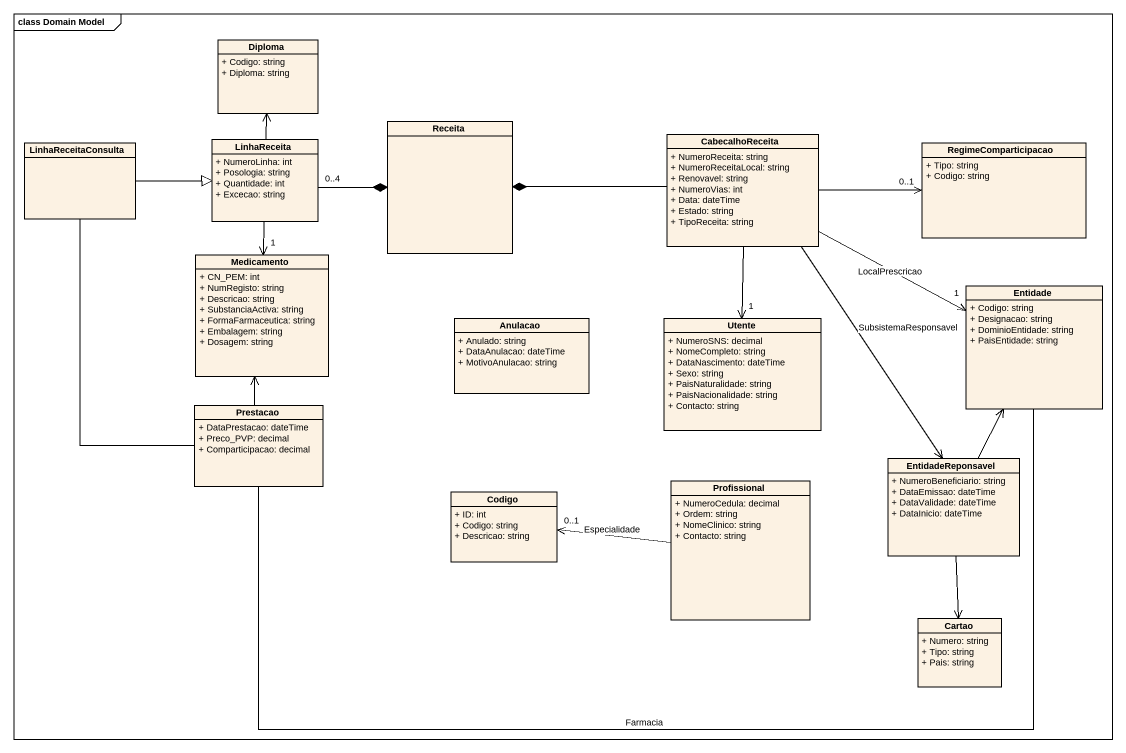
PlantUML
@startuml
mainframe class Domain Model
hide circle
hide empty members
skinparam classAttributeIconSize 0
class Diploma {
  + Codigo: string
  + Diploma: string
}
class LinhaReceitaConsulta
class LinhaReceita {
  + NumeroLinha: int
  + Posologia: string
  + Quantidade: int
  + Excecao: string
}
class Receita
class CabecalhoReceita {
  + NumeroReceita: string
  + NumeroReceitaLocal: string
  + Renovavel: string
  + NumeroVias: int
  + Data: dateTime
  + Estado: string
  + TipoReceita: string
}
class RegimeComparticipacao {
  + Tipo: string
  + Codigo: string
}
class Medicamento {
  + CN_PEM: int
  + NumRegisto: string
  + Descricao: string
  + SubstanciaActiva: string
  + FormaFarmaceutica: string
  + Embalagem: string
  + Dosagem: string
}
class Entidade {
  + Codigo: string
  + Designacao: string
  + DominioEntidade: string
  + PaisEntidade: string
}
class Anulacao {
  + Anulado: string
  + DataAnulacao: dateTime
  + MotivoAnulacao: string
}
class Utente {
  + NumeroSNS: decimal
  + NomeCompleto: string
  + DataNascimento: dateTime
  + Sexo: string
  + PaisNaturalidade: string
  + PaisNacionalidade: string
  + Contacto: string
}
class Prestacao {
  + DataPrestacao: dateTime
  + Preco_PVP: decimal
  + Comparticipacao: decimal
}
class EntidadeReponsavel {
  + NumeroBeneficiario: string
  + DataEmissao: dateTime
  + DataValidade: dateTime
  + DataInicio: dateTime
}
class Codigo {
  + ID: int
  + Codigo: string
  + Descricao: string
}
class Profissional {
  + NumeroCedula: decimal
  + Ordem: string
  + NomeClinico: string
  + Contacto: string
}
class Cartao {
  + Numero: string
  + Tipo: string
  + Pais: string
}
LinhaReceitaConsulta -right-|> LinhaReceita
LinhaReceitaConsulta -- Prestacao
LinhaReceita -up-> Diploma
LinhaReceita "0..4" -right-* Receita
LinhaReceita --> "1" Medicamento
CabecalhoReceita -left-* Receita
CabecalhoReceita -right-> "1" Entidade : LocalPrescricao
CabecalhoReceita --> "1" Utente
CabecalhoReceita --> EntidadeReponsavel : SubsistemaResponsavel
RegimeComparticipacao "0..1" <-left- CabecalhoReceita
Prestacao -up-> Medicamento
Prestacao -right- Entidade : Farmacia
EntidadeReponsavel -up-> Entidade
EntidadeReponsavel --> Cartao
Profissional -left-> "0..1" Codigo : Especialidade
@enduml
